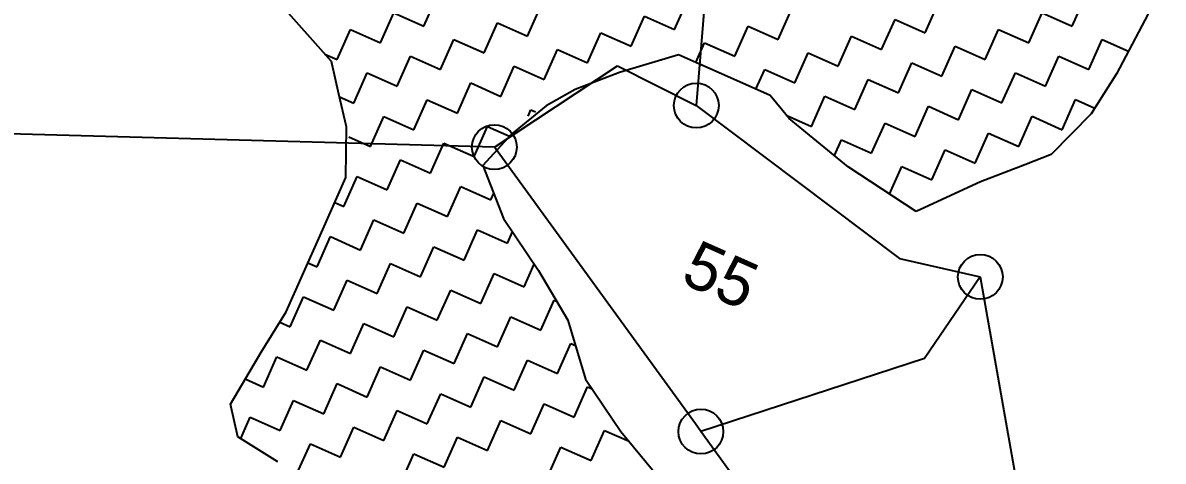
# Model space of a CAD drawing. Header units: metres. Extents: x 279553 to 281500, y 2029848 to 2031565.
# Drawn here: x 279960 to 280179, y 2030490 to 2030574.2 of the extents above; entities that cross this region are included whole.
import ezdxf
from ezdxf.enums import TextEntityAlignment as Align

# ---------------------------------------------------------------- set-up
doc = ezdxf.new("R2010")
doc.units = ezdxf.units.M
doc.header["$MEASUREMENT"] = 0
for name, color, linetype in [('POLY_HATCH', 12, 'Continuous'), ('POLY_PARCEL', 6, 'Continuous'), ('TEXT_PARCEL', 7, 'Continuous')]:
    doc.layers.add(name, color=color, linetype=linetype)
doc.styles.add('TEXT_MAP', font='', dxfattribs={"height": 2.5})
doc.styles.get('TEXT_MAP').set_extended_font_data('Kruti Dev 050')

msp = doc.modelspace()

# ---------------------------------------------------------------- linework, layer by layer
for centre in [(280089.33, 2030558.27), (280050.56, 2030550.28), (280143.86, 2030525.36), (280090.21, 2030495.66)]:
    msp.add_circle(centre, 4.3)
at = {"layer": 'POLY_HATCH'}
for p, q in [((280178.98, 2030581.42), (280169.99, 2030564.35)), ((280019.29, 2030566.71), (280008.98, 2030578.31)), ((280085.9, 2030568), (280074.56, 2030564.62)), ((280097.64, 2030562.79), (280085.9, 2030568)), ((280020.72, 2030560.45), (280019.29, 2030566.71)), ((280074.56, 2030564.62), (280066.09, 2030561.36)), ((280169.99, 2030564.35), (280165.17, 2030556.66)), ((280066.09, 2030561.36), (280060.48, 2030558.23)), ((280103.5, 2030560.18), (280097.64, 2030562.79)), ((280022.16, 2030554.2), (280020.72, 2030560.45)), ((280107.15, 2030555.75), (280103.5, 2030560.18)), ((280060.48, 2030558.23), (280053.84, 2030552.76)), ((280165.17, 2030556.66), (280157.48, 2030548.84)), ((280022.03, 2030544.42), (280022.16, 2030554.2)), ((280118.5, 2030546.5), (280107.15, 2030555.75)), ((280053.84, 2030552.76), (280048.36, 2030546.77)), ((280157.48, 2030548.84), (280152.39, 2030546.89)), ((280048.36, 2030546.77), (280052.28, 2030536.6)), ((280131.54, 2030537.9), (280118.5, 2030546.5)), ((280152.39, 2030546.89), (280143.92, 2030543.63)), ((280017.34, 2030533.87), (280022.03, 2030544.42)), ((280143.92, 2030543.63), (280131.54, 2030537.9)), ((280052.28, 2030536.6), (280059.06, 2030526.57)), ((280013.69, 2030525.66), (280017.34, 2030533.87)), ((280059.06, 2030526.57), (280064.67, 2030517.05)), ((280010.57, 2030518.62), (280013.69, 2030525.66)), ((280005.75, 2030510.93), (280010.57, 2030518.62)), ((280064.67, 2030517.05), (280068.06, 2030505.72)), ((279999.88, 2030500.9), (280005.75, 2030510.93)), ((280068.06, 2030505.72), (280074.84, 2030495.68)), ((280001.32, 2030494.65), (279999.88, 2030500.9)), ((280074.84, 2030495.68), (280082.15, 2030486.82)), ((280009.01, 2030489.82), (280001.32, 2030494.65))]:
    msp.add_line(p, q, dxfattribs=at)
at = {"layer": 'POLY_HATCH', "linetype": 'Continuous'}
for p, q in [((280037.03, 2030573.51), (280039.6, 2030579.28)), ((280085.15, 2030572.87), (280087.71, 2030578.64)), ((280161.49, 2030573.52), (280164.06, 2030579.29)), ((280028.69, 2030570.3), (280031.26, 2030576.07)), ((280031.26, 2030576.07), (280037.03, 2030573.51)), ((280056.92, 2030571.58), (280059.48, 2030577.36)), ((280105.04, 2030570.95), (280107.6, 2030576.72)), ((280133.26, 2030572.23), (280135.83, 2030578.01)), ((280153.15, 2030570.31), (280155.72, 2030576.08)), ((280155.72, 2030576.08), (280161.49, 2030573.52)), ((280048.58, 2030568.37), (280051.14, 2030574.15)), ((280051.14, 2030574.15), (280056.92, 2030571.58)), ((280076.81, 2030569.66), (280079.37, 2030575.43)), ((280079.37, 2030575.43), (280085.15, 2030572.87)), ((280124.92, 2030569.02), (280127.49, 2030574.8)), ((280127.49, 2030574.8), (280133.26, 2030572.23)), ((280020.35, 2030567.09), (280022.92, 2030572.86)), ((280022.92, 2030572.86), (280028.69, 2030570.3)), ((280068.47, 2030566.45), (280071.03, 2030572.23)), ((280071.03, 2030572.23), (280076.81, 2030569.66)), ((280096.7, 2030567.74), (280099.26, 2030573.51)), ((280099.26, 2030573.51), (280105.04, 2030570.95)), ((280144.81, 2030567.1), (280147.38, 2030572.88)), ((280147.38, 2030572.88), (280153.15, 2030570.31)), ((280040.24, 2030565.17), (280042.8, 2030570.94)), ((280042.8, 2030570.94), (280048.58, 2030568.37)), ((280089.24, 2030566.52), (280090.92, 2030570.3)), ((280090.92, 2030570.3), (280096.7, 2030567.74)), ((280116.58, 2030565.82), (280119.15, 2030571.59)), ((280119.15, 2030571.59), (280124.92, 2030569.02)), ((280136.47, 2030563.89), (280139.04, 2030569.67)), ((280139.04, 2030569.67), (280144.81, 2030567.1)), ((280164.7, 2030565.18), (280167.27, 2030570.95)), ((280167.27, 2030570.95), (280172.29, 2030568.72)), ((280018.03, 2030568.12), (280020.35, 2030567.09)), ((280031.9, 2030561.96), (280034.47, 2030567.73)), ((280034.47, 2030567.73), (280040.24, 2030565.17)), ((280060.13, 2030563.24), (280062.69, 2030569.02)), ((280062.69, 2030569.02), (280068.47, 2030566.45)), ((280108.24, 2030562.61), (280110.81, 2030568.38)), ((280110.81, 2030568.38), (280116.58, 2030565.82)), ((280156.36, 2030561.97), (280158.93, 2030567.74)), ((280158.93, 2030567.74), (280164.7, 2030565.18)), ((280051.79, 2030560.03), (280054.35, 2030565.81)), ((280054.35, 2030565.81), (280060.13, 2030563.24)), ((280082.54, 2030567), (280082.58, 2030567.09)), ((280082.58, 2030567.09), (280082.69, 2030567.05)), ((280100.79, 2030561.39), (280102.47, 2030565.17)), ((280102.47, 2030565.17), (280108.24, 2030562.61)), ((280128.13, 2030560.68), (280130.7, 2030566.46)), ((280130.7, 2030566.46), (280136.47, 2030563.89)), ((280023.56, 2030558.75), (280026.13, 2030564.52)), ((280026.13, 2030564.52), (280031.9, 2030561.96)), ((280119.79, 2030557.48), (280122.36, 2030563.25)), ((280122.36, 2030563.25), (280128.13, 2030560.68)), ((280148.02, 2030558.76), (280150.59, 2030564.54)), ((280150.59, 2030564.54), (280156.36, 2030561.97)), ((280043.45, 2030556.83), (280046.01, 2030562.6)), ((280046.01, 2030562.6), (280051.79, 2030560.03)), ((280139.68, 2030555.55), (280142.25, 2030561.33)), ((280142.25, 2030561.33), (280148.02, 2030558.76)), ((280020.84, 2030559.96), (280023.56, 2030558.75)), ((280035.11, 2030553.62), (280037.67, 2030559.39)), ((280037.67, 2030559.39), (280043.45, 2030556.83)), ((280111.45, 2030554.27), (280114.02, 2030560.04)), ((280114.02, 2030560.04), (280119.79, 2030557.48)), ((280159.57, 2030553.63), (280162.14, 2030559.4)), ((280162.14, 2030559.4), (280165.85, 2030557.75)), ((280057.02, 2030556.24), (280057.56, 2030557.47)), ((280057.56, 2030557.47), (280058.43, 2030557.08)), ((280106.6, 2030556.42), (280111.45, 2030554.27)), ((280131.34, 2030552.34), (280133.91, 2030558.12)), ((280133.91, 2030558.12), (280139.68, 2030555.55)), ((280026.77, 2030550.41), (280029.33, 2030556.18)), ((280029.33, 2030556.18), (280035.11, 2030553.62)), ((280046.66, 2030548.49), (280049.22, 2030554.26)), ((280049.22, 2030554.26), (280053.48, 2030552.37)), ((280123, 2030549.14), (280125.57, 2030554.91)), ((280125.57, 2030554.91), (280131.34, 2030552.34)), ((280151.23, 2030550.42), (280153.8, 2030556.2)), ((280153.8, 2030556.2), (280159.57, 2030553.63)), ((280022.6, 2030552.26), (280026.77, 2030550.41)), ((280142.89, 2030547.21), (280145.46, 2030552.99)), ((280145.46, 2030552.99), (280151.23, 2030550.42)), ((280038.32, 2030545.28), (280040.88, 2030551.05)), ((280040.88, 2030551.05), (280046.66, 2030548.49)), ((280115.87, 2030548.64), (280117.23, 2030551.7)), ((280117.23, 2030551.7), (280123, 2030549.14)), ((280134.55, 2030544), (280137.12, 2030549.78)), ((280137.12, 2030549.78), (280142.89, 2030547.21)), ((280029.98, 2030542.07), (280032.54, 2030547.84)), ((280032.54, 2030547.84), (280038.32, 2030545.28)), ((280126.42, 2030541.27), (280128.78, 2030546.57)), ((280128.78, 2030546.57), (280134.55, 2030544)), ((280021.64, 2030538.86), (280024.2, 2030544.63)), ((280024.2, 2030544.63), (280029.98, 2030542.07)), ((280041.53, 2030536.94), (280044.09, 2030542.71)), ((280044.09, 2030542.71), (280049.87, 2030540.15)), ((280049.87, 2030540.15), (280050.43, 2030541.41)), ((280019.9, 2030539.63), (280021.64, 2030538.86)), ((280033.19, 2030533.73), (280035.75, 2030539.5)), ((280035.75, 2030539.5), (280041.53, 2030536.94)), ((280131.91, 2030538.07), (280131.99, 2030538.23)), ((280131.99, 2030538.23), (280132.12, 2030538.17)), ((280024.85, 2030530.52), (280027.41, 2030536.29)), ((280027.41, 2030536.29), (280033.19, 2030533.73)), ((280016.51, 2030527.31), (280019.07, 2030533.09)), ((280019.07, 2030533.09), (280024.85, 2030530.52)), ((280044.73, 2030528.6), (280047.3, 2030534.37)), ((280047.3, 2030534.37), (280053.07, 2030531.81)), ((280053.07, 2030531.81), (280054.04, 2030533.99)), ((280036.39, 2030525.39), (280038.96, 2030531.16)), ((280038.96, 2030531.16), (280044.73, 2030528.6)), ((280014.77, 2030528.08), (280016.51, 2030527.31)), ((280028.05, 2030522.18), (280030.62, 2030527.95)), ((280030.62, 2030527.95), (280036.39, 2030525.39)), ((280047.94, 2030520.26), (280050.51, 2030526.03)), ((280050.51, 2030526.03), (280056.28, 2030523.47)), ((280056.28, 2030523.47), (280058.22, 2030527.82)), ((280019.71, 2030518.97), (280022.28, 2030524.75)), ((280022.28, 2030524.75), (280028.05, 2030522.18)), ((280011.37, 2030515.76), (280013.94, 2030521.54)), ((280013.94, 2030521.54), (280019.71, 2030518.97)), ((280039.6, 2030517.05), (280042.17, 2030522.82)), ((280042.17, 2030522.82), (280047.94, 2030520.26)), ((280031.26, 2030513.84), (280033.83, 2030519.61)), ((280033.83, 2030519.61), (280039.6, 2030517.05)), ((280059.49, 2030515.13), (280062.06, 2030520.9)), ((280062.06, 2030520.9), (280062.52, 2030520.69)), ((280051.15, 2030511.92), (280053.72, 2030517.69)), ((280053.72, 2030517.69), (280059.49, 2030515.13)), ((280009.34, 2030516.67), (280011.37, 2030515.76)), ((280022.92, 2030510.63), (280025.49, 2030516.41)), ((280025.49, 2030516.41), (280031.26, 2030513.84)), ((280014.58, 2030507.42), (280017.15, 2030513.2)), ((280017.15, 2030513.2), (280022.92, 2030510.63)), ((280042.81, 2030508.71), (280045.38, 2030514.48)), ((280045.38, 2030514.48), (280051.15, 2030511.92)), ((280062.7, 2030506.79), (280065.27, 2030512.56)), ((280065.27, 2030512.56), (280066.13, 2030512.18)), ((280034.47, 2030505.5), (280037.04, 2030511.27)), ((280037.04, 2030511.27), (280042.81, 2030508.71)), ((280006.24, 2030504.21), (280008.81, 2030509.99)), ((280008.81, 2030509.99), (280014.58, 2030507.42)), ((280054.36, 2030503.58), (280056.93, 2030509.35)), ((280056.93, 2030509.35), (280062.7, 2030506.79)), ((280026.13, 2030502.29), (280028.7, 2030508.07)), ((280028.7, 2030508.07), (280034.47, 2030505.5)), ((280046.02, 2030500.37), (280048.59, 2030506.14)), ((280048.59, 2030506.14), (280054.36, 2030503.58)), ((280002.73, 2030505.77), (280006.24, 2030504.21)), ((280017.79, 2030499.08), (280020.36, 2030504.86)), ((280020.36, 2030504.86), (280026.13, 2030502.29)), ((280065.91, 2030498.45), (280068.47, 2030504.22)), ((280068.47, 2030504.22), (280069.33, 2030503.84)), ((280009.45, 2030495.87), (280012.02, 2030501.65)), ((280012.02, 2030501.65), (280017.79, 2030499.08)), ((280037.68, 2030497.16), (280040.25, 2030502.93)), ((280040.25, 2030502.93), (280046.02, 2030500.37)), ((280029.34, 2030493.95), (280031.91, 2030499.73)), ((280031.91, 2030499.73), (280037.68, 2030497.16)), ((280057.57, 2030495.24), (280060.13, 2030501.01)), ((280060.13, 2030501.01), (280065.91, 2030498.45)), ((280001.85, 2030494.32), (280003.68, 2030498.44)), ((280003.68, 2030498.44), (280009.45, 2030495.87)), ((280049.23, 2030492.03), (280051.79, 2030497.8)), ((280051.79, 2030497.8), (280057.57, 2030495.24)), ((280021, 2030490.74), (280023.57, 2030496.52)), ((280023.57, 2030496.52), (280029.34, 2030493.95)), ((280069.12, 2030490.11), (280071.68, 2030495.88)), ((280071.68, 2030495.88), (280076.41, 2030493.78)), ((280012.66, 2030487.53), (280015.23, 2030493.31)), ((280015.23, 2030493.31), (280021, 2030490.74)), ((280040.89, 2030488.82), (280043.45, 2030494.59)), ((280043.45, 2030494.59), (280049.23, 2030492.03)), ((280032.55, 2030485.61), (280035.12, 2030491.39)), ((280035.12, 2030491.39), (280040.89, 2030488.82)), ((280060.78, 2030486.9), (280063.34, 2030492.67)), ((280063.34, 2030492.67), (280069.12, 2030490.11))]:
    msp.add_line(p, q, dxfattribs=at)
at = {"layer": 'POLY_PARCEL'}
for p, q in [((280107.11, 2030778.13), (280089.33, 2030558.27)), ((280050.56, 2030550.28), (280074.23, 2030565.89)), ((280074.23, 2030565.89), (280089.33, 2030558.27)), ((280089.33, 2030558.27), (280128.33, 2030528.92)), ((280050.56, 2030550.28), (279893.78, 2030554.53)), ((280089.16, 2030497.11), (280050.56, 2030550.28)), ((280128.33, 2030528.92), (280143.86, 2030525.36)), ((280143.86, 2030525.36), (280133.14, 2030509.68)), ((280143.86, 2030525.36), (280151.46, 2030482.36)), ((280133.14, 2030509.68), (280090.21, 2030495.66)), ((280090.21, 2030495.66), (280089.16, 2030497.11)), ((280107.01, 2030472.49), (280090.21, 2030495.66))]:
    msp.add_line(p, q, dxfattribs=at)

# ---------------------------------------------------------------- texts
at = {"layer": 'TEXT_PARCEL', "style": 'TEXT_MAP'}
msp.add_text('55', height=9.099, rotation=336.0439, dxfattribs=at).set_placement((280094.05, 2030525.71), align=Align.MIDDLE)

doc.saveas('drawing.dxf')
